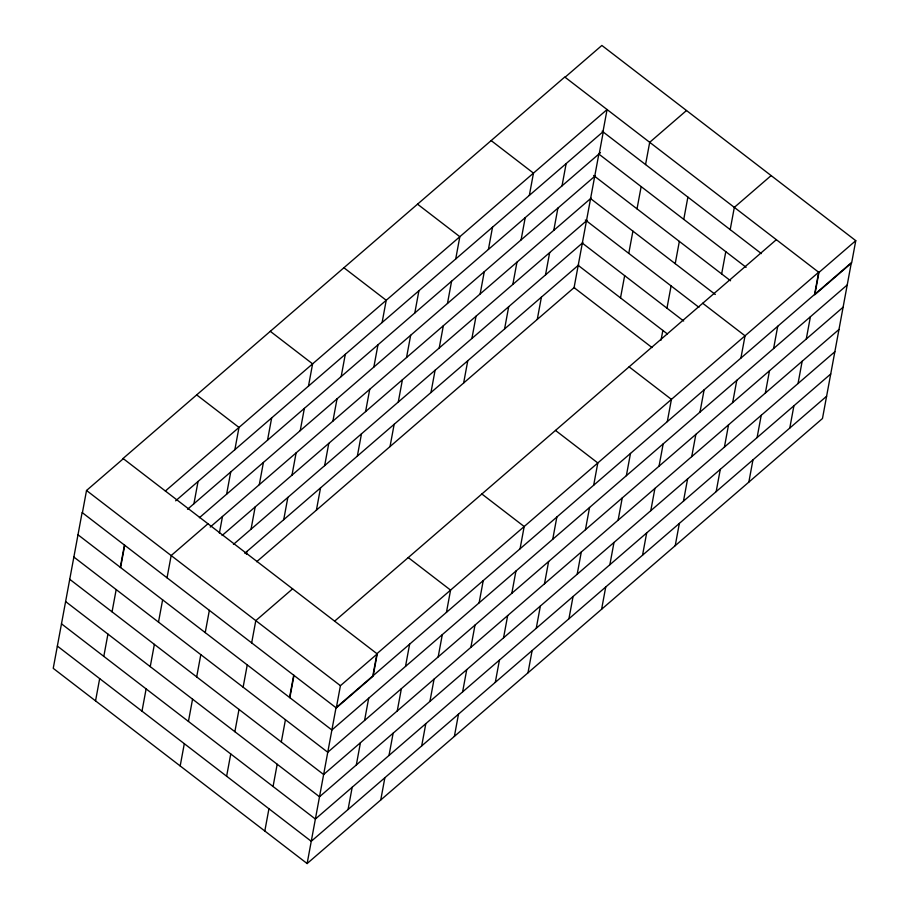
<?xml version="1.0" encoding="UTF-8"?>
<svg xmlns="http://www.w3.org/2000/svg" width="909" height="909" viewBox="0 0 909 909"><rect width="100%" height="100%" fill="white"/><g stroke="black" fill="none" stroke-linecap="round" stroke-linejoin="round"><path stroke-width="1.36" d="M82.401 512.744L86.525 490.485L123.34 458.693M95.547 700.873L99.672 678.614M103.808 656.355L107.932 634.096M112.057 611.837L116.182 589.577M120.306 567.318L124.431 545.059M120.59 567.534L124.726 545.275M141.997 711.145L146.122 688.886M150.246 666.627L154.371 644.367M158.496 622.108L162.62 599.849M167.04 577.817L171.165 555.558L207.968 523.766M193.924 503.745L198.048 481.486M219.387 533.163L222.489 516.471M226.614 494.212L230.738 471.953M234.863 449.694L238.987 427.435L196.674 394.892M180.187 765.946L184.311 743.687M188.436 721.428L192.56 699.169M196.685 676.91L200.809 654.65M205.229 632.607L209.354 610.348M246.396 554.24L246.918 551.456M251.043 529.197L255.168 506.938M259.292 484.679L263.417 462.42M267.541 440.161L271.666 417.901M226.625 776.218L230.75 753.959M234.874 731.7L238.999 709.44M243.123 687.181L247.248 664.922M251.668 642.89L255.793 620.631L292.607 588.839M283.722 519.675L287.858 497.416M291.982 475.157L296.107 452.898M300.231 430.639L304.356 408.38M308.481 386.12L312.605 363.861L270.291 331.319M316.412 510.142L320.536 487.883M324.661 465.624L328.785 443.365M332.91 421.106L337.034 398.846M341.17 376.587L345.295 354.328M264.814 831.019L268.939 808.76M273.064 786.501L277.188 764.242M281.313 741.971L285.437 719.712M289.573 697.453L293.698 675.194M289.857 697.68L293.982 675.421M357.351 456.102L361.475 433.832M365.6 411.572L369.724 389.313M373.849 367.054L377.974 344.795M382.098 322.536L386.223 300.277L343.909 267.746M307.128 863.55L336.012 707.736L851.347 262.701L822.475 418.515L307.128 863.55L53.233 668.342L82.117 512.517L336.296 707.952L373.11 676.171L377.235 653.912L123.056 458.477L564.773 77.015L818.952 272.45L814.828 294.709L851.642 262.917L855.767 240.658L601.872 45.45L565.057 77.242M336.296 707.952L340.421 685.693L377.235 653.912M390.029 446.569L394.154 424.31M398.278 402.051L402.403 379.792M406.539 357.532L410.663 335.273M414.788 313.014L418.913 290.755M348.067 809.499L352.192 787.239M356.317 764.98L360.441 742.721M364.566 720.462L368.69 698.203M373.076 674.558L376.94 653.685L818.668 272.223L814.544 294.482M430.968 392.518L435.093 370.258M439.217 347.999L443.342 325.74M447.467 303.481L451.591 281.222M455.716 258.963L459.84 236.704L417.526 204.173M380.746 799.977L384.871 777.718M389.007 755.459L393.131 733.199M397.256 710.94L401.38 688.681M405.505 666.411L409.629 644.151M463.647 382.996L467.771 360.737M471.907 338.478L476.032 316.218M480.157 293.948L484.281 271.689M488.406 249.43L492.53 227.17M421.685 745.925L425.81 723.666M429.934 701.407L434.059 679.148M438.183 656.889L442.308 634.63M446.444 612.371L450.569 590.111L408.243 557.569M504.586 328.944L508.71 306.685M512.835 284.426L516.96 262.167M521.084 239.908L525.22 217.649M529.345 195.39L533.469 173.13L491.155 140.588M454.375 736.392L458.5 714.133M462.624 691.874L466.749 669.615M470.873 647.356L474.998 625.097M479.123 602.837L483.247 580.578M537.276 319.411L541.4 297.152M545.525 274.893L549.65 252.634M553.774 230.375L557.899 208.116M562.023 185.856L566.148 163.597M495.303 682.352L499.427 660.093M503.552 637.834L507.677 615.575M511.812 593.316L515.937 571.057M520.062 548.797L524.186 526.527L481.872 493.996M602.962 131.805L607.087 109.546L165.37 491.008M599.122 154.291L603.246 132.032M527.993 672.819L532.117 650.56M536.242 628.301L540.366 606.042M544.491 583.783L548.616 561.523M552.74 539.264L556.865 517.005M620.517 297.902L624.653 275.643M628.778 253.384L632.903 231.125M637.027 208.865L641.152 186.606M645.56 164.563L649.696 142.304L686.5 110.523M568.92 618.768L573.056 596.509M577.181 574.249L581.306 551.99M585.43 529.731L589.555 507.472M593.679 485.213L597.804 462.954L555.49 430.423M601.61 609.246L605.735 586.987M609.859 564.728L613.984 542.468M618.109 520.209L622.233 497.95M626.358 475.691L630.494 453.432M661.036 340.171L662.843 330.433M666.967 308.174L671.092 285.915M675.217 263.655L679.341 241.396M683.761 219.364L687.886 197.105M642.549 555.194L646.674 532.935M650.799 510.676L654.923 488.417M659.048 466.158L663.172 443.899M667.297 421.64L671.421 399.381L629.108 366.85M721.655 273.939L725.78 251.679M730.2 229.636L734.324 207.377L771.127 175.596M675.228 545.673L679.353 523.414M683.477 501.143L687.602 478.884M691.726 456.625L695.862 434.366M699.987 412.107L704.111 389.847M716.167 491.621L720.292 469.362M724.416 447.103L728.541 424.844M732.665 402.585L736.79 380.326M740.915 358.066L745.039 335.807L702.725 303.265M748.846 482.088L752.97 459.829M757.095 437.57L761.231 415.311M765.355 393.052L769.48 370.792M773.604 348.533L777.729 326.274M789.785 428.048L793.909 405.789M798.034 383.53L802.158 361.259M806.283 339L810.408 316.741M175.642 500.825L603.496 131.35M187.527 509.267L600.44 152.689M199.401 517.71L595.247 175.869M210.218 527.072L591.111 198.128M222.091 535.503L586.987 220.387M233.443 544.4L582.862 242.646M244.782 553.308L578.738 264.905M256.668 561.739L574.613 287.164M334.626 621.154L776.343 239.692M818.952 272.45L855.767 240.658M847.222 284.96L331.887 729.995L77.992 534.776M843.097 307.219L327.763 752.254L73.868 557.047M838.973 329.478L323.627 774.513L69.743 579.306M834.848 351.738L319.502 796.773L65.618 601.565M830.724 373.997L315.378 819.032L61.482 623.824M826.599 396.256L311.253 841.291L57.358 646.083M602.133 131.18L761.378 253.611M746.119 267.314L598.838 154.064L574.079 287.63L652.026 347.556M593.6 175.471L730.563 280.779M590.589 198.594L715.303 294.482M585.339 219.989L698.93 307.322M582.328 243.112L683.67 321.025M578.204 265.371L667.297 333.864M86.525 490.485L340.421 685.693"/></g></svg>
